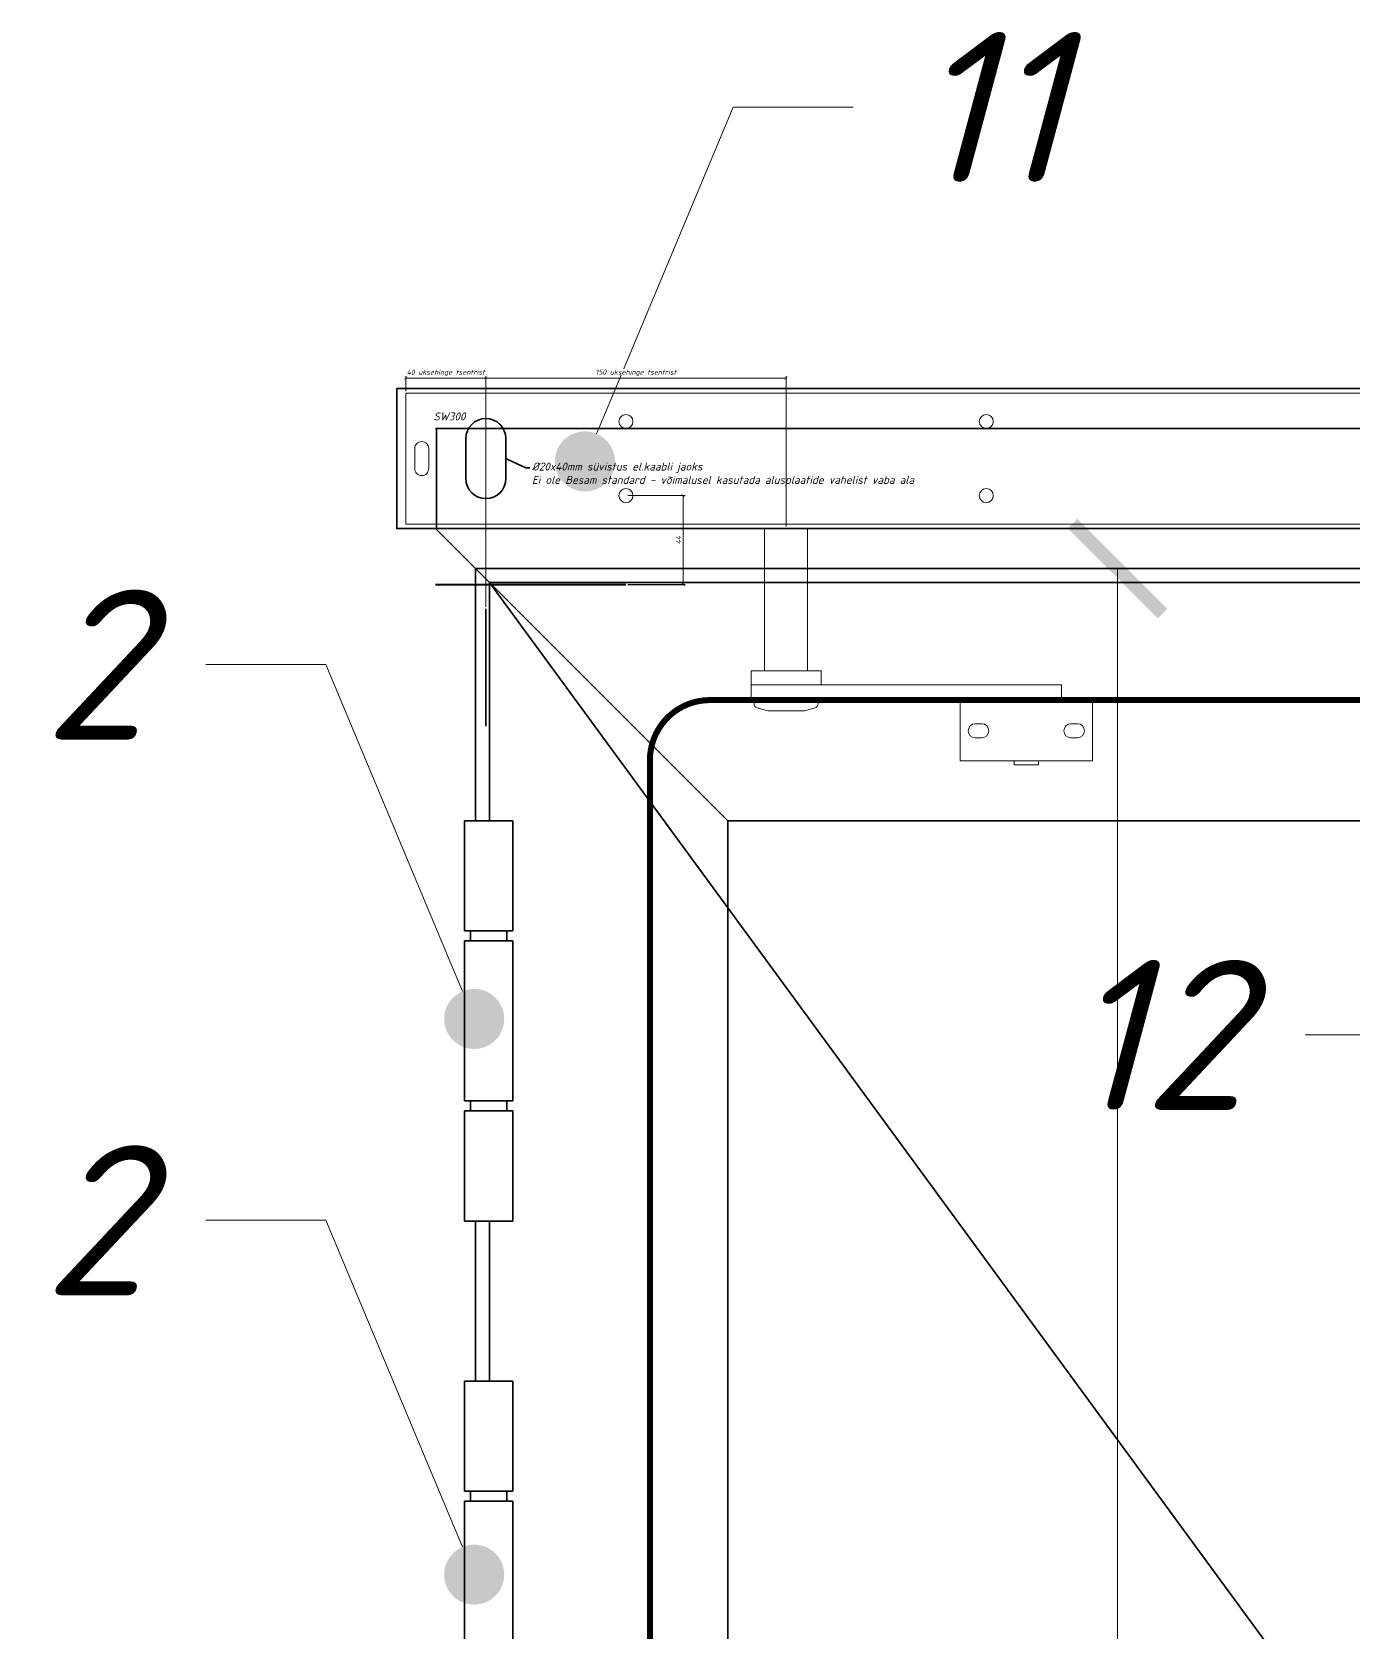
# Model space of a CAD drawing. Header units: millimetres. Extents: x -29692 to 34729, y -8412 to 43293.
# Drawn here: x -29650 to -28990, y 2071 to 2871 of the extents above; entities that cross this region are included whole.
import ezdxf
from ezdxf import colors
from ezdxf.entities.mleader import LeaderData, LeaderLine
from ezdxf.math import Vec2, Vec3

# ---------------------------------------------------------------- set-up
doc = ezdxf.new("R2010")
doc.units = ezdxf.units.MM
for name, pattern in [('CONTINU', [0]), ('HIDDEN', [9.525, 6.35, -3.175]), ('OGLT6', [2, 0.5, -0.5, 0.5, -0.5])]:
    doc.linetypes.add(name, pattern=pattern)
doc.layers.get('Defpoints').update_dxf_attribs({"color": 4, "lineweight": 35})
for name, color, linetype, lineweight in [('20-2 Automaatika', 40, 'Continuous', 0), ('_0_001_Профили', 150, 'Continuous', 35), ('_0_003_Размеры', 132, 'Continuous', 0), ('_0_004_Текст_01', 7, 'Continuous', 18)]:
    doc.layers.add(name, color=color, linetype=linetype, lineweight=lineweight)
doc.layers.add('Defpoints_2', color=4, linetype='Continuous', lineweight=35, plot=False)
doc.styles.add('_DZ_2.5', font='isocpeui.ttf', dxfattribs={"height": 2.5})
doc.styles.add('_DZ_4', font='isocpeui.ttf', dxfattribs={"height": 4})
doc.dimstyles.new('_DZ_2.5', dxfattribs={"dimscale": 0, "dimtxt": 2.5, "dimasz": 1.5, "dimexe": 1, "dimexo": 1, "dimgap": 1, "dimtad": 1, "dimdec": 0, "dimzin": 1, "dimdsep": 46, "dimtxsty": '_DZ_2.5', "dimblk": 'ARCHTICK', "dimcen": 0.09, "dimclrd": 256, "dimclre": 256, "dimclrt": 256, "dimadec": 0, "dimazin": 0, "dimtfac": 1, "dimtdec": 0, "dimtofl": 0, "dimtmove": 1, "dimatfit": 2, "dimfxl": 1, "dimtfill": 1, "dimtfillclr": 256, "dimtolj": 1, "dimlwd": 9, "dimlwe": 5, "dimarcsym": 0})

# ---------------------------------------------------------------- blocks, each defined once
blk = doc.blocks.new('_Dot')
at = {"color": 0, "linetype": 'ByBlock', "lineweight": -2}
blk.add_line((-0.5, 0), (-1, 0), dxfattribs=at)
at = {"color": 0, "linetype": 'ByBlock', "const_width": 0.5}
blk.add_lwpolyline([(-0.25, 0, 1), (0.25, 0, 1)], format="xyb", close=True, dxfattribs=at)
blk = doc.blocks.new('_ArchTick')
at = {"color": 0, "linetype": 'ByBlock', "const_width": 0.15}
blk.add_lwpolyline([(-0.5, -0.5), (0.5, 0.5)], dxfattribs=at)
blk = doc.blocks.new('*D865')
at = {"layer": '_0_003_Размеры', "linetype": 'CONTINU', "lineweight": 5, "transparency": 16777216}
blk.add_line((-29078.82, 2603.09), (-29137.76, 2603.09), dxfattribs=at)
at = {"layer": '_0_003_Размеры', "linetype": 'Continuous', "lineweight": 9, "transparency": 16777216}
blk.add_line((-29107.76, 156.09), (-29107.76, 2603.09), dxfattribs=at)
at = {"layer": '_0_003_Размеры', "linetype": 'Continuous', "lineweight": 5, "transparency": 16777216}
blk.add_line((-29078.82, 156.09), (-29137.76, 156.09), dxfattribs=at)
at = {"layer": 'Defpoints', "color": 0, "transparency": 16777216}
for p in [(-29107.76, 2603.09), (-29048.82, 2603.09), (-29048.82, 156.09)]:
    blk.add_point(p, dxfattribs=at)
at = {"layer": '_0_003_Размеры', "lineweight": 9, "transparency": 16777216, "xscale": 45, "yscale": 45, "zscale": 45}
for p, rotation in [((-29107.76, 2603.09), 90), ((-29107.76, 156.09), 270)]:
    blk.add_blockref('_ArchTick', p, dxfattribs=dict(at, rotation=rotation))
at = {"layer": '_0_003_Размеры', "transparency": 16777216, "insert": (-29175.75, 1379.59), "char_height": 75, "attachment_point": 5, "rotation": 90, "style": '_DZ_2.5', "bg_fill": 3, "box_fill_scale": 1.1, "bg_fill_color": 256, "bg_fill_true_color": 13158600, "bg_fill_transparency": 0}
blk.add_mtext('\\A1;Vabaava: 2447 mm', dxfattribs=at)
blk = doc.blocks.new('BESAM SW300 meh.alusplaat')
at = {"layer": '_0_001_Профили', "color": 9, "linetype": 'ByBlock', "lineweight": 18}
blk.add_lwpolyline([(-189.9, 67.72), (646.1, 67.72), (646.1, 2.29), (-189.9, 2.29)], close=True, dxfattribs=at)
for points in [[(-178.4, 40, 0.414346), (-181.9, 43.5, 0.414346), (-185.4, 40), (-185.4, 30, 0.414346), (-181.9, 26.5, 0.414346), (-178.4, 30)], [(641.6, 30), (641.6, 40, 0.414346), (638.1, 43.5, 0.414346), (634.6, 40), (634.6, 30, 0.414346), (638.1, 26.5, 0.414346)]]:
    blk.add_lwpolyline(points, format="xyb", close=True, dxfattribs=at)
for centre in [(-79.9, 53.51), (100.1, 53.51), (-79.9, 16.49), (100.1, 16.49)]:
    blk.add_circle(centre, 3.5, dxfattribs=at)
blk = doc.blocks.new('*D972')
at = {"layer": 'Defpoints', "color": 0, "linetype": 'Continuous', "ltscale": 5, "transparency": 16777216}
for p in [(-54.72, 50.95), (-54.72, -24.23), (-204.72, -64.24)]:
    blk.add_point(p, dxfattribs=at)
at = {"layer": 'Defpoints_2', "linetype": 'Continuous', "lineweight": 5, "ltscale": 5}
blk.add_line((-204.72, -63.24), (-204.72, 51.95), dxfattribs=at)
at = {"layer": 'Defpoints_2', "linetype": 'Continuous', "lineweight": 9, "ltscale": 5}
blk.add_line((-204.72, 50.95), (-54.72, 50.95), dxfattribs=at)
at = {"layer": 'Defpoints_2', "linetype": 'CONTINU', "lineweight": 5, "ltscale": 5}
blk.add_line((-54.72, -23.23), (-54.72, 51.95), dxfattribs=at)
at = {"layer": 'Defpoints_2', "linetype": 'Continuous', "lineweight": 9, "ltscale": 5, "xscale": 1.5, "yscale": 1.5, "zscale": 1.5, "rotation": 180}
blk.add_blockref('_ArchTick', (-204.72, 50.95), dxfattribs=at)
at = {"layer": 'Defpoints_2', "linetype": 'Continuous', "lineweight": 9, "ltscale": 5, "xscale": 1.5, "yscale": 1.5, "zscale": 1.5}
blk.add_blockref('_ArchTick', (-54.72, 50.95), dxfattribs=at)
at = {"layer": 'Defpoints_2', "linetype": 'Continuous', "ltscale": 5, "insert": (-129.72, 53.58), "char_height": 2.5, "attachment_point": 5, "style": '_DZ_2.5', "bg_fill": 3, "box_fill_scale": 1.1, "bg_fill_color": 256, "bg_fill_true_color": 13158600, "bg_fill_transparency": 0}
blk.add_mtext('\\A1;150 uksehinge tsentrist', dxfattribs=at)
blk = doc.blocks.new('*D973')
at = {"layer": 'Defpoints', "color": 0, "linetype": 'Continuous', "ltscale": 5, "transparency": 16777216}
for p in [(-244.71, 43.48), (-204.72, -64.24)]:
    blk.add_point(p, dxfattribs=at)
at = {"layer": 'Defpoints_2', "linetype": 'Continuous', "lineweight": 5, "ltscale": 5}
blk.add_line((-244.71, 44.48), (-244.71, 51.95), dxfattribs=at)
at = {"layer": 'Defpoints_2', "linetype": 'Continuous', "lineweight": 9, "ltscale": 5}
blk.add_line((-244.71, 50.95), (-204.72, 50.95), dxfattribs=at)
at = {"layer": 'Defpoints_2', "linetype": 'CONTINU', "lineweight": 5, "ltscale": 5}
blk.add_line((-204.72, -63.24), (-204.72, 51.95), dxfattribs=at)
at = {"layer": 'Defpoints_2', "linetype": 'Continuous', "ltscale": 5, "insert": (-224.71, 53.58), "char_height": 2.5, "attachment_point": 5, "style": '_DZ_2.5', "bg_fill": 3, "box_fill_scale": 1.1, "bg_fill_color": 256, "bg_fill_true_color": 13158600, "bg_fill_transparency": 0}
blk.add_mtext('\\A1;40 uksehinge tsentrist', dxfattribs=at)
at = {"layer": 'Defpoints', "color": 0, "linetype": 'Continuous', "ltscale": 5, "transparency": 16777216}
blk.add_point((-204.72, 50.95), dxfattribs=at)
at = {"layer": 'Defpoints_2', "linetype": 'Continuous', "lineweight": 9, "ltscale": 5, "xscale": 1.5, "yscale": 1.5, "zscale": 1.5, "rotation": 180}
blk.add_blockref('_ArchTick', (-244.71, 50.95), dxfattribs=at)
at = {"layer": 'Defpoints_2', "linetype": 'Continuous', "lineweight": 9, "ltscale": 5, "xscale": 1.5, "yscale": 1.5, "zscale": 1.5}
blk.add_blockref('_ArchTick', (-204.72, 50.95), dxfattribs=at)
blk = doc.blocks.new('*D974')
at = {"layer": 'Defpoints', "color": 0, "linetype": 'Continuous', "ltscale": 5, "transparency": 16777216}
for p in [(-134.85, -7.74), (-134.85, -52.24), (-106.21, -52.24)]:
    blk.add_point(p, dxfattribs=at)
at = {"layer": 'Defpoints_2', "linetype": 'Continuous', "lineweight": 5, "ltscale": 5}
blk.add_line((-133.85, -7.74), (-105.21, -7.74), dxfattribs=at)
at = {"layer": 'Defpoints_2', "linetype": 'Continuous', "lineweight": 9, "ltscale": 5}
blk.add_line((-106.21, -7.74), (-106.21, -52.24), dxfattribs=at)
at = {"layer": 'Defpoints_2', "linetype": 'CONTINU', "lineweight": 5, "ltscale": 5}
blk.add_line((-133.85, -52.24), (-105.21, -52.24), dxfattribs=at)
at = {"layer": 'Defpoints_2', "linetype": 'Continuous', "lineweight": 9, "ltscale": 5, "xscale": 1.5, "yscale": 1.5, "zscale": 1.5}
for p, rotation in [((-106.21, -7.74), 90), ((-106.21, -52.24), 270)]:
    blk.add_blockref('_ArchTick', p, dxfattribs=dict(at, rotation=rotation))
at = {"layer": 'Defpoints_2', "linetype": 'Continuous', "ltscale": 5, "insert": (-108.46, -29.99), "char_height": 2.5, "attachment_point": 5, "rotation": 90, "style": '_DZ_2.5', "bg_fill": 3, "box_fill_scale": 1.1, "bg_fill_color": 256, "bg_fill_true_color": 13158600, "bg_fill_transparency": 0}
blk.add_mtext('\\A1;44', dxfattribs=at)
blk = doc.blocks.new('A$Cdc8cdd52')
at = {"layer": 'Defpoints'}
for p, q in [((-19.5, 2525), (-20, 2525)), ((-19.5, 2525), (-19.5, 2475)), ((1859.5, 2525), (-19.5, 2525)), ((0, 2455), (-20, 2475)), ((-20, 2475), (0, 2455)), ((-19.5, 2475), (1859.5, 2475)), ((7, 2448), (0, 2455)), ((0, 2455), (7, 2448)), ((0, 2455), (1840, 2455)), ((0, 2329), (0, 2455)), ((7, 2448), (126, 2329)), ((27.5, 2427.5), (7, 2448)), ((900.5, 2448), (7, 2448)), ((7, 2448), (7, 2329)), ((66.5, 2388.5), (27.5, 2427.5)), ((126, 2329), (66.5, 2388.5)), ((-5.15, 2329), (-5.5, 2329)), ((-5.5, 2329), (-5.5, 2274)), ((-2.48, 2329), (-5.15, 2329)), ((2.24, 2329), (-2.48, 2329)), ((7.95, 2329), (2.24, 2329)), ((13.32, 2329), (7.95, 2329)), ((17.13, 2329), (13.32, 2329)), ((18.5, 2329), (17.13, 2329)), ((18.5, 2274), (18.5, 2329)), ((126, 2329), (813.5, 2329)), ((126, 127), (126, 2329)), ((-5.5, 2274), (-5.15, 2274)), ((-5.15, 2274), (-2.48, 2274)), ((-2.5, 2274), (-2.5, 2269)), ((-2.48, 2274), (2.24, 2274)), ((2.24, 2274), (7.95, 2274)), ((7.95, 2274), (13.32, 2274)), ((13.32, 2274), (17.13, 2274)), ((15.5, 2269), (15.5, 2274)), ((17.13, 2274), (18.5, 2274)), ((-5.5, 2269), (-5.5, 2189)), ((-5.15, 2269), (-5.5, 2269)), ((-2.48, 2269), (-5.15, 2269)), ((2.24, 2269), (-2.48, 2269)), ((7.95, 2269), (2.24, 2269)), ((13.32, 2269), (7.95, 2269)), ((17.13, 2269), (13.32, 2269)), ((18.5, 2269), (17.13, 2269)), ((18.5, 2189), (18.5, 2269)), ((-5.5, 2189), (-5.15, 2189)), ((-5.15, 2189), (-2.48, 2189)), ((-2.5, 2189), (-2.5, 2184)), ((-2.48, 2189), (2.24, 2189)), ((2.24, 2189), (7.95, 2189)), ((7.95, 2189), (13.32, 2189)), ((13.32, 2189), (17.13, 2189)), ((15.5, 2184), (15.5, 2189)), ((17.13, 2189), (18.5, 2189)), ((-5.5, 2184), (-5.5, 2129)), ((-5.15, 2184), (-5.5, 2184)), ((-2.48, 2184), (-5.15, 2184)), ((2.24, 2184), (-2.48, 2184)), ((7.95, 2184), (2.24, 2184)), ((13.32, 2184), (7.95, 2184)), ((17.13, 2184), (13.32, 2184)), ((18.5, 2184), (17.13, 2184)), ((18.5, 2129), (18.5, 2184)), ((-5.5, 2129), (-5.15, 2129)), ((-5.15, 2129), (-2.48, 2129)), ((-2.48, 2129), (2.24, 2129)), ((0, 2049), (0, 2129)), ((2.24, 2129), (7.95, 2129)), ((7, 2129), (7, 2049)), ((7.95, 2129), (13.32, 2129)), ((13.32, 2129), (17.13, 2129)), ((17.13, 2129), (18.5, 2129)), ((-5.15, 2049), (-5.5, 2049)), ((-5.5, 2049), (-5.5, 1994)), ((-2.48, 2049), (-5.15, 2049)), ((2.24, 2049), (-2.48, 2049)), ((7.95, 2049), (2.24, 2049)), ((13.32, 2049), (7.95, 2049)), ((17.13, 2049), (13.32, 2049)), ((18.5, 2049), (17.13, 2049)), ((18.5, 1994), (18.5, 2049)), ((-5.5, 1994), (-5.15, 1994)), ((-5.15, 1994), (-2.48, 1994)), ((-2.5, 1994), (-2.5, 1989)), ((-2.48, 1994), (2.24, 1994)), ((2.24, 1994), (7.95, 1994)), ((7.95, 1994), (13.32, 1994)), ((13.32, 1994), (17.13, 1994)), ((15.5, 1989), (15.5, 1994)), ((17.13, 1994), (18.5, 1994)), ((-5.5, 1989), (-5.5, 1909)), ((-5.15, 1989), (-5.5, 1989)), ((-2.48, 1989), (-5.15, 1989)), ((2.24, 1989), (-2.48, 1989)), ((7.95, 1989), (2.24, 1989)), ((13.32, 1989), (7.95, 1989)), ((17.13, 1989), (13.32, 1989)), ((18.5, 1989), (17.13, 1989)), ((18.5, 1909), (18.5, 1989))]:
    blk.add_line(p, q, dxfattribs=at)
blk.add_lwpolyline([(7, 8), (900.5, 1228), (7, 2448)], dxfattribs=at)
blk = doc.blocks.new('*U928')
at = {"layer": '_0_001_Профили', "color": 30, "linetype": 'OGLT6', "const_width": 3}
blk.add_lwpolyline([(-499.93, -354.23), (-30, -354.23, -0.414214), (0, -384.23), (0, -1462.72, 0.414214), (30, -1492.72), (35.76, -1492.46)], format="xyb", dxfattribs=at)
blk = doc.blocks.new('*D932')
at = {"layer": 'Defpoints', "color": 0, "linetype": 'Continuous', "ltscale": 5, "transparency": 16777216}
for p in [(-29273.33, 2698.28), (-29273.33, 2623.09), (-29423.33, 2583.08)]:
    blk.add_point(p, dxfattribs=at)
at = {"layer": 'Defpoints_2', "linetype": 'Continuous', "lineweight": 5, "ltscale": 5}
blk.add_line((-29423.33, 2584.08), (-29423.33, 2699.28), dxfattribs=at)
at = {"layer": 'Defpoints_2', "linetype": 'Continuous', "lineweight": 9, "ltscale": 5}
blk.add_line((-29423.33, 2698.28), (-29273.33, 2698.28), dxfattribs=at)
at = {"layer": 'Defpoints_2', "linetype": 'CONTINU', "lineweight": 5, "ltscale": 5}
blk.add_line((-29273.33, 2624.09), (-29273.33, 2699.28), dxfattribs=at)
at = {"layer": 'Defpoints_2', "linetype": 'Continuous', "lineweight": 9, "ltscale": 5, "xscale": 1.5, "yscale": 1.5, "zscale": 1.5, "rotation": 180}
blk.add_blockref('_ArchTick', (-29423.33, 2698.28), dxfattribs=at)
at = {"layer": 'Defpoints_2', "linetype": 'Continuous', "lineweight": 9, "ltscale": 5, "xscale": 1.5, "yscale": 1.5, "zscale": 1.5}
blk.add_blockref('_ArchTick', (-29273.33, 2698.28), dxfattribs=at)
at = {"layer": 'Defpoints_2', "linetype": 'Continuous', "ltscale": 5, "insert": (-29348.33, 2700.9), "char_height": 2.5, "attachment_point": 5, "style": '_DZ_2.5', "bg_fill": 3, "box_fill_scale": 1.1, "bg_fill_color": 256, "bg_fill_true_color": 13158600, "bg_fill_transparency": 0}
blk.add_mtext('\\A1;150 uksehinge tsentrist', dxfattribs=at)
blk = doc.blocks.new('*D933')
at = {"layer": 'Defpoints', "color": 0, "linetype": 'Continuous', "ltscale": 5, "transparency": 16777216}
for p in [(-29463.33, 2690.81), (-29423.33, 2583.08)]:
    blk.add_point(p, dxfattribs=at)
at = {"layer": 'Defpoints_2', "linetype": 'Continuous', "lineweight": 5, "ltscale": 5}
blk.add_line((-29463.33, 2691.81), (-29463.33, 2699.28), dxfattribs=at)
at = {"layer": 'Defpoints_2', "linetype": 'Continuous', "lineweight": 9, "ltscale": 5}
blk.add_line((-29463.33, 2698.28), (-29423.33, 2698.28), dxfattribs=at)
at = {"layer": 'Defpoints_2', "linetype": 'CONTINU', "lineweight": 5, "ltscale": 5}
blk.add_line((-29423.33, 2584.08), (-29423.33, 2699.28), dxfattribs=at)
at = {"layer": 'Defpoints_2', "linetype": 'Continuous', "ltscale": 5, "insert": (-29443.33, 2700.9), "char_height": 2.5, "attachment_point": 5, "style": '_DZ_2.5', "bg_fill": 3, "box_fill_scale": 1.1, "bg_fill_color": 256, "bg_fill_true_color": 13158600, "bg_fill_transparency": 0}
blk.add_mtext('\\A1;40 uksehinge tsentrist', dxfattribs=at)
at = {"layer": 'Defpoints', "color": 0, "linetype": 'Continuous', "ltscale": 5, "transparency": 16777216}
blk.add_point((-29423.33, 2698.28), dxfattribs=at)
at = {"layer": 'Defpoints_2', "linetype": 'Continuous', "lineweight": 9, "ltscale": 5, "xscale": 1.5, "yscale": 1.5, "zscale": 1.5, "rotation": 180}
blk.add_blockref('_ArchTick', (-29463.33, 2698.28), dxfattribs=at)
at = {"layer": 'Defpoints_2', "linetype": 'Continuous', "lineweight": 9, "ltscale": 5, "xscale": 1.5, "yscale": 1.5, "zscale": 1.5}
blk.add_blockref('_ArchTick', (-29423.33, 2698.28), dxfattribs=at)
blk = doc.blocks.new('*D934')
at = {"layer": 'Defpoints', "color": 0, "linetype": 'Continuous', "ltscale": 5, "transparency": 16777216}
for p in [(-29353.47, 2639.58), (-29353.47, 2595.08), (-29324.82, 2595.08)]:
    blk.add_point(p, dxfattribs=at)
at = {"layer": 'Defpoints_2', "linetype": 'Continuous', "lineweight": 5, "ltscale": 5}
blk.add_line((-29352.47, 2639.58), (-29323.82, 2639.58), dxfattribs=at)
at = {"layer": 'Defpoints_2', "linetype": 'Continuous', "lineweight": 9, "ltscale": 5}
blk.add_line((-29324.82, 2639.58), (-29324.82, 2595.08), dxfattribs=at)
at = {"layer": 'Defpoints_2', "linetype": 'CONTINU', "lineweight": 5, "ltscale": 5}
blk.add_line((-29352.47, 2595.08), (-29323.82, 2595.08), dxfattribs=at)
at = {"layer": 'Defpoints_2', "linetype": 'Continuous', "lineweight": 9, "ltscale": 5, "xscale": 1.5, "yscale": 1.5, "zscale": 1.5}
for p, rotation in [((-29324.82, 2639.58), 90), ((-29324.82, 2595.08), 270)]:
    blk.add_blockref('_ArchTick', p, dxfattribs=dict(at, rotation=rotation))
at = {"layer": 'Defpoints_2', "linetype": 'Continuous', "ltscale": 5, "insert": (-29327.07, 2617.33), "char_height": 2.5, "attachment_point": 5, "rotation": 90, "style": '_DZ_2.5', "bg_fill": 3, "box_fill_scale": 1.1, "bg_fill_color": 256, "bg_fill_true_color": 13158600, "bg_fill_transparency": 0}
blk.add_mtext('\\A1;44', dxfattribs=at)
blk = doc.blocks.new('*U911')
at = {"layer": '_0_001_Профили', "color": 9, "linetype": 'Continuous', "ltscale": 5}
for p, q in [((-134.85, -52.24), (-229.81, -52.24)), ((-204.72, -64.24), (-204.72, -123))]:
    blk.add_line(p, q, dxfattribs=at)
at = {"layer": '_0_001_Профили', "color": 9, "linetype": 'ByBlock', "lineweight": 18}
for points in [[(-72.22, -95.33), (-37.2, -95.33), (-37.2, -102.23), (-72.22, -102.23)], [(-72.22, -102.23), (82.89, -102.23), (82.89, -110.23), (-72.22, -110.23)], [(32.27, -140.23), (98.3, -140.23), (98.3, -110.23), (32.27, -110.23)], [(59.28, -140.23), (71.29, -140.23), (71.29, -142.23), (59.28, -142.23)]]:
    blk.add_lwpolyline(points, close=True, dxfattribs=at)
for points in [[(-38.72, -110.23), (-38.72, -111.86, -0.339455), (-40.2, -113.79), (-45.57, -115.23), (-63.87, -115.23), (-69.23, -113.79, -0.339452), (-70.72, -111.86), (-70.72, -110.23)], [(39.77, -128.73), (43.03, -128.73, 1), (43.03, -121.73), (39.77, -121.73, 1)], [(87.54, -128.73), (90.8, -128.73, 1), (90.8, -121.73), (87.54, -121.73, 1)]]:
    blk.add_lwpolyline(points, format="xyb", close=True, dxfattribs=at)
blk.add_blockref('BESAM SW300 meh.alusplaat', (-54.82, -24.23), dxfattribs=at)
at = {"layer": 'Defpoints_2', "linetype": 'Continuous', "ltscale": 5}
dim = blk.add_linear_dim(base=(-54.72, 50.95), p1=(-204.72, -64.24), p2=(-54.72, -24.23), text='<> uksehinge tsentrist', dimstyle='_DZ_2.5', dxfattribs=at)
dim.commit()
dim.dimension.update_dxf_attribs({"geometry": '*D972', "text_midpoint": (-129.72, 50.95), "dimtype": 160})
at = {"layer": '_0_001_Профили', "color": 9, "linetype": 'ByBlock', "lineweight": 18}
blk.add_lwpolyline([(-65.47, -24.23), (-43.97, -24.23), (-43.97, -95.33), (-65.47, -95.33)], close=True, dxfattribs=at)
at = {"layer": 'Defpoints_2', "linetype": 'Continuous', "ltscale": 5}
dim = blk.add_linear_dim(base=(-204.72, 50.95), p1=(-244.71, 43.48), p2=(-204.72, -64.24), text='<> uksehinge tsentrist', dimstyle='_DZ_2.5', dxfattribs=at)
dim.commit()
dim.dimension.update_dxf_attribs({"geometry": '*D973', "text_midpoint": (-224.71, 50.95), "dimtype": 160})
dim = blk.add_linear_dim(base=(-106.2074133, -52.2407237), p1=(-134.8520201, -7.7407244), p2=(-134.8520201, -52.2407237), angle=90, dimstyle='_DZ_2.5', dxfattribs=at)
dim.commit()
dim.dimension.update_dxf_attribs({"geometry": '*D974', "text_midpoint": (-108.4574133, -29.990724)})
at = {"layer": '_0_001_Профили', "color": 9, "linetype": 'ByBlock', "ltscale": 5}
blk.add_lwpolyline([(-249.22, 45.77), (1669.59, 45.77), (1669.59, -24.23), (-249.22, -24.23)], close=True, dxfattribs=at)
at = {"layer": '_0_001_Профили', "color": 9}
blk.add_lwpolyline([(-194.72, 0.77), (-194.72, 20.77, 1), (-214.72, 20.77), (-214.72, 0.77, 1)], format="xyb", close=True, dxfattribs=at)
at = {"layer": 'Defpoints_2', "linetype": 'HIDDEN', "style": '_DZ_4'}
blk.add_text('SW300', height=4, dxfattribs=at).set_placement((-230.84, 29.83))
at = {"layer": 'Defpoints_2', "linetype": 'ByBlock', "ltscale": 5}
ml = blk.add_multileader_mtext('Standard', dxfattribs=at)
ml.set_content('%%C20x40mm süvistus el.kaabli jaoks\\PEi ole Besam standard - võimalusel kasutada alusplaatide vahelist vaba ala', color=256, style='_DZ_4')
ml.set_leader_properties(color=256, linetype='ByLayer', lineweight=-1)
ml.set_arrow_properties(name='DOT')
ml.build(insert=Vec2(0, 0))
ml.multileader.update_dxf_attribs({"dogleg_length": 2, "arrow_head_size": 1})
ctx = ml.context
ctx.base_point, ctx.arrow_head_size, ctx.landing_gap_size, ctx.plane_origin = Vec3(-182.69, 6.18), 1, 1, Vec3(41.9, 0)
notes = []
notes.append((ctx, [(0, (1, 1, 0), (-184.69, 6.18), (1, 0), 2, [(0, [(-194.72, 10.77)], 0, [])])]))
ctx.mtext.insert, ctx.mtext.flow_direction = Vec3(-181.69, 8.78), 5
for ctx, leaders in notes:
    for number, flags, end, landing, length, lines in leaders:
        leader = LeaderData()
        leader.index, (leader.has_last_leader_line, leader.has_dogleg_vector, leader.attachment_direction) = number, flags
        leader.last_leader_point, leader.dogleg_vector, leader.dogleg_length = Vec3(end), Vec3(landing), length
        for number, points, colour, breaks in lines:
            line = LeaderLine()
            line.index, line.vertices, line.color, line.breaks = number, Vec3.list(points), colors.encode_raw_color(colour), breaks
            leader.lines.append(line)
        ctx.leaders.append(leader)

msp = doc.modelspace()

# ---------------------------------------------------------------- leaders
at = {"layer": '_0_004_Текст_01'}
ml = msp.add_multileader_mtext('Standard', dxfattribs=at)
ml.set_content('11', color=256, style='_DZ_2.5')
ml.set_leader_properties(color=256, linetype='ByLayer', lineweight=-1)
ml.set_arrow_properties(name='DOT')
ml.build(insert=Vec2(0, 0))
ml.multileader.update_dxf_attribs({"dogleg_length": 2, "arrow_head_size": 30, "scale": 30})
ctx = ml.context
ctx.base_point, ctx.scale, ctx.char_height, ctx.arrow_head_size, ctx.landing_gap_size, ctx.plane_origin = Vec3(-29239.768, 2833.741), 30, 75, 30, 30, Vec3(-29876.493, 2835.389)
notes = []
notes.append((ctx, [(1, (1, 1, 0), (-29299.768, 2833.741), (1, 0), 60, [(0, [(-29373.853, 2656.677)], 0, [])])]))
ctx.mtext.insert, ctx.mtext.flow_direction = Vec3(-29209.768, 2871.241), 5
ml = msp.add_multileader_mtext('Standard', dxfattribs=at)
ml.set_content('2', color=256, style='_DZ_2.5')
ml.set_leader_properties(color=256, linetype='ByLayer', lineweight=-1)
ml.set_arrow_properties(name='DOT')
ml.build(insert=Vec2(0, 0))
ml.multileader.update_dxf_attribs({"dogleg_length": 2, "arrow_head_size": 30, "scale": 30})
ctx = ml.context
ctx.base_point, ctx.scale, ctx.char_height, ctx.arrow_head_size, ctx.landing_gap_size, ctx.plane_origin = Vec3(-29676.486, 2555.141), 30, 75, 30, 30, Vec3(-28926.524, 2556.79)
ctx.text_align_type = 2
notes.append((ctx, [(1, (1, 1, 0), (-29503.248, 2555.141), (-1, 0), 60, [(0, [(-29429.164, 2378.077)], 0, [])])]))
ctx.mtext.insert, ctx.mtext.alignment, ctx.mtext.flow_direction = Vec3(-29593.248, 2592.641), 3, 5
ml = msp.add_multileader_mtext('Standard', dxfattribs=at)
ml.set_content('12', color=256, style='_DZ_2.5')
ml.set_leader_properties(color=256, linetype='ByLayer', lineweight=-1)
ml.set_arrow_properties(name='DOT')
ml.build(insert=Vec2(0, 0))
ml.multileader.update_dxf_attribs({"dogleg_length": 2, "arrow_head_size": 30, "scale": 30})
ctx = ml.context
ctx.base_point, ctx.scale, ctx.char_height, ctx.arrow_head_size, ctx.landing_gap_size, ctx.plane_origin = Vec3(-29152.164, 2370.059), 30, 75, 30, 30, Vec3(-28887.694, 2537.918)
ctx.text_align_type = 2
notes.append((ctx, [(0, (1, 1, 0), (-28953.983, 2370.059), (-1, 0), 60, [(0, [(-28887.694, 2537.918)], 0, [])])]))
ctx.mtext.insert, ctx.mtext.alignment, ctx.mtext.flow_direction = Vec3(-29043.983, 2407.559), 3, 5
ml = msp.add_multileader_mtext('Standard', dxfattribs=at)
ml.set_content('2', color=256, style='_DZ_2.5')
ml.set_leader_properties(color=256, linetype='ByLayer', lineweight=-1)
ml.set_arrow_properties(name='DOT')
ml.build(insert=Vec2(0, 0))
ml.multileader.update_dxf_attribs({"dogleg_length": 2, "arrow_head_size": 30, "scale": 30})
ctx = ml.context
ctx.base_point, ctx.scale, ctx.char_height, ctx.arrow_head_size, ctx.landing_gap_size, ctx.plane_origin = Vec3(-29676.486, 2277.453), 30, 75, 30, 30, Vec3(-28926.524, 2279.101)
ctx.text_align_type = 2
notes.append((ctx, [(1, (1, 1, 0), (-29503.248, 2277.453), (-1, 0), 60, [(0, [(-29429.164, 2100.389)], 0, [])])]))
ctx.mtext.insert, ctx.mtext.alignment, ctx.mtext.flow_direction = Vec3(-29593.248, 2314.953), 3, 5
for ctx, leaders in notes:
    for number, flags, end, landing, length, lines in leaders:
        leader = LeaderData()
        leader.index, (leader.has_last_leader_line, leader.has_dogleg_vector, leader.attachment_direction) = number, flags
        leader.last_leader_point, leader.dogleg_vector, leader.dogleg_length = Vec3(end), Vec3(landing), length
        for number, points, colour, breaks in lines:
            line = LeaderLine()
            line.index, line.vertices, line.color, line.breaks = number, Vec3.list(points), colors.encode_raw_color(colour), breaks
            leader.lines.append(line)
        ctx.leaders.append(leader)

# ---------------------------------------------------------------- next in the draw order: dimensions: what is measured, and where the dimension line sits
at = {"layer": '_0_003_Размеры'}
dim = msp.add_linear_dim(base=(-29107.763, 2603.09), p1=(-29048.821, 156.09), p2=(-29048.821, 2603.09), angle=90, text='Vabaava: <> mm', dimstyle='_DZ_2.5', dxfattribs=at)
dim.commit()
dim.dimension.update_dxf_attribs({"geometry": '*D865', "text_midpoint": (-29175.745, 1379.59)})

# ---------------------------------------------------------------- next in the draw order: block references
at = {"layer": '20-2 Automaatika', "linetype": 'ByBlock', "lineweight": 18}
msp.add_blockref('*U911', (-29218.616, 2647.323), dxfattribs=at)

# ---------------------------------------------------------------- next in the draw order: linework, layer by layer
at = {"layer": '_0_001_Профили', "color": 9, "linetype": 'Continuous', "ltscale": 5}
for p, q in [((-29353.468, 2595.082), (-29448.427, 2595.082)), ((-29423.332, 2583.082), (-29423.332, 2524.321))]:
    msp.add_line(p, q, dxfattribs=at)
at = {"layer": '_0_001_Профили', "color": 9, "linetype": 'ByBlock', "lineweight": 18}
for points in [[(-29290.832, 2551.99), (-29255.819, 2551.99), (-29255.819, 2545.09), (-29290.832, 2545.09)], [(-29290.832, 2545.09), (-29135.723, 2545.09), (-29135.723, 2537.09), (-29290.832, 2537.09)], [(-29186.344, 2507.09), (-29120.319, 2507.09), (-29120.319, 2537.09), (-29186.344, 2537.09)], [(-29159.334, 2507.09), (-29147.329, 2507.09), (-29147.329, 2505.09), (-29159.334, 2505.09)]]:
    msp.add_lwpolyline(points, close=True, dxfattribs=at)
for points in [[(-29257.332, 2537.09), (-29257.332, 2535.46, -0.3394547), (-29258.814, 2533.529), (-29264.182, 2532.09), (-29282.482, 2532.09), (-29287.849, 2533.529, -0.3394519), (-29289.332, 2535.46), (-29289.332, 2537.09)], [(-29178.842, 2518.59), (-29175.589, 2518.59, 1), (-29175.589, 2525.59), (-29178.842, 2525.59, 1)], [(-29131.074, 2518.59), (-29127.821, 2518.59, 1), (-29127.821, 2525.59), (-29131.074, 2525.59, 1)]]:
    msp.add_lwpolyline(points, format="xyb", close=True, dxfattribs=at)

# ---------------------------------------------------------------- next in the draw order: block references
msp.add_blockref('BESAM SW300 meh.alusplaat', (-29273.432, 2623.09), dxfattribs=at)
at = {"layer": '_0_001_Профили', "xscale": -1}
msp.add_blockref('*U928', (-29341.378, 2891.649), dxfattribs=at)
at = {"layer": 'Defpoints'}
msp.add_blockref('A$Cdc8cdd52', (-29428.427, 148.09), dxfattribs=at)

# ---------------------------------------------------------------- next in the draw order: dimensions: what is measured, and where the dimension line sits
at = {"layer": 'Defpoints_2', "linetype": 'Continuous', "ltscale": 5}
dim = msp.add_linear_dim(base=(-29273.332, 2698.276), p1=(-29423.332, 2583.082), p2=(-29273.332, 2623.09), text='<> uksehinge tsentrist', dimstyle='_DZ_2.5', dxfattribs=at)
dim.commit()
dim.dimension.update_dxf_attribs({"geometry": '*D932', "text_midpoint": (-29348.332, 2698.276), "dimtype": 160})

# ---------------------------------------------------------------- next in the draw order: linework, layer by layer
at = {"layer": '_0_001_Профили', "color": 9, "linetype": 'ByBlock', "lineweight": 18}
msp.add_lwpolyline([(-29284.082, 2623.09), (-29262.582, 2623.09), (-29262.582, 2551.99), (-29284.082, 2551.99)], close=True, dxfattribs=at)

# ---------------------------------------------------------------- next in the draw order: dimensions: what is measured, and where the dimension line sits
at = {"layer": 'Defpoints_2', "linetype": 'Continuous', "ltscale": 5}
dim = msp.add_linear_dim(base=(-29423.332, 2698.276), p1=(-29463.327, 2690.805), p2=(-29423.332, 2583.082), text='<> uksehinge tsentrist', dimstyle='_DZ_2.5', dxfattribs=at)
dim.commit()
dim.dimension.update_dxf_attribs({"geometry": '*D933', "text_midpoint": (-29443.329, 2698.276), "dimtype": 160})
dim = msp.add_linear_dim(base=(-29324.823761, 2595.081819), p1=(-29353.468368, 2639.581818), p2=(-29353.468368, 2595.081819), angle=90, dimstyle='_DZ_2.5', dxfattribs=at)
dim.commit()
dim.dimension.update_dxf_attribs({"geometry": '*D934', "text_midpoint": (-29327.073761, 2617.331819)})

# ---------------------------------------------------------------- next in the draw order: linework, layer by layer
at = {"layer": '_0_001_Профили', "color": 9, "linetype": 'ByBlock', "ltscale": 5}
msp.add_lwpolyline([(-29467.832, 2693.09), (-27549.023, 2693.09), (-27549.023, 2623.09), (-29467.832, 2623.09)], close=True, dxfattribs=at)
at = {"layer": '_0_001_Профили', "color": 9}
msp.add_lwpolyline([(-29413.332, 2648.09), (-29413.332, 2668.09, 1), (-29433.332, 2668.09), (-29433.332, 2648.09, 1)], format="xyb", close=True, dxfattribs=at)

# ---------------------------------------------------------------- next in the draw order: texts
at = {"layer": 'Defpoints_2', "linetype": 'HIDDEN', "style": '_DZ_4'}
msp.add_text('SW300', height=4, dxfattribs=at).set_placement((-29449.459, 2677.154))

# ---------------------------------------------------------------- next in the draw order: leaders
at = {"layer": 'Defpoints_2', "linetype": 'ByBlock', "ltscale": 5}
ml = msp.add_multileader_mtext('Standard', dxfattribs=at)
ml.set_content('%%C20x40mm süvistus el.kaabli jaoks\\PEi ole Besam standard - võimalusel kasutada alusplaatide vahelist vaba ala', color=256, style='_DZ_4')
ml.set_leader_properties(color=256, linetype='ByLayer', lineweight=-1)
ml.set_arrow_properties(name='DOT')
ml.build(insert=Vec2(0, 0))
ml.multileader.update_dxf_attribs({"dogleg_length": 2, "arrow_head_size": 1})
ctx = ml.context
ctx.base_point, ctx.arrow_head_size, ctx.landing_gap_size, ctx.plane_origin = Vec3(-29401.303, 2653.506), 1, 1, Vec3(-29176.72, 2647.323)
notes = []
notes.append((ctx, [(0, (1, 1, 0), (-29403.303, 2653.506), (1, 0), 2, [(0, [(-29413.332, 2658.09)], 0, [])])]))
ctx.mtext.insert, ctx.mtext.flow_direction = Vec3(-29400.303, 2656.106), 5
for ctx, leaders in notes:
    for number, flags, end, landing, length, lines in leaders:
        leader = LeaderData()
        leader.index, (leader.has_last_leader_line, leader.has_dogleg_vector, leader.attachment_direction) = number, flags
        leader.last_leader_point, leader.dogleg_vector, leader.dogleg_length = Vec3(end), Vec3(landing), length
        for number, points, colour, breaks in lines:
            line = LeaderLine()
            line.index, line.vertices, line.color, line.breaks = number, Vec3.list(points), colors.encode_raw_color(colour), breaks
            leader.lines.append(line)
        ctx.leaders.append(leader)

doc.saveas('drawing.dxf')
